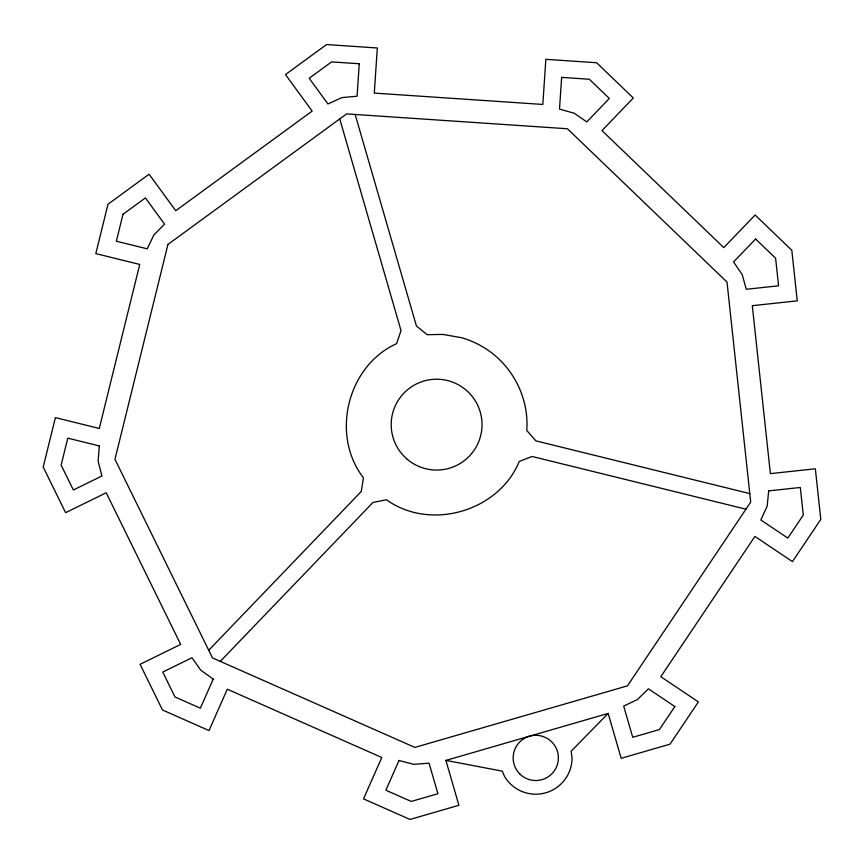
<?xml version="1.0" encoding="UTF-8"?>
<svg xmlns="http://www.w3.org/2000/svg" width="864" height="864" viewBox="0 0 864 864"><rect width="100%" height="100%" fill="white"/><g stroke="black" fill="none" stroke-linecap="round" stroke-linejoin="round"><path stroke-width="1.3" d="M208.732 650.268L361.303 491.422L363.431 477.781C330.372 435.067 347.339 365.915 396.576 343.667L401.036 330.61L339.746 118.94M220.298 661.381L372.967 502.47L386.51 499.792C430.402 531.317 498.766 511.434 519.232 461.452L532.105 456.473L745.956 509.177M608.159 713.416L571.169 751.205L572.054 757.922A36.299 36.299 0 0 1 504.328 776.066L502.286 771.142L445.91 760.406L458.903 805.291L410.033 819.439L363.506 798.865L381.791 757.501L227.297 689.202L209.012 730.566L162.486 709.992L140.065 664.319L180.662 644.393L106.218 492.761L65.621 512.687L43.2 467.024L55.382 417.625L99.284 428.458L139.73 264.449L95.818 253.616L108 204.228L149.083 174.215L175.759 210.73L312.152 111.089L285.476 74.574L326.56 44.561L377.32 47.974L374.285 93.096L542.819 104.447L545.854 59.324L596.614 62.737L633.301 97.988L601.981 130.594L723.794 247.622L755.125 215.017L791.813 250.258L797.256 300.845L752.296 305.683L770.386 473.634L815.346 468.785L820.8 519.372L792.461 561.622L754.909 536.425L660.809 676.717L698.371 701.903L670.032 744.152L621.162 758.311L608.159 713.416L445.91 760.406M749.801 493.603L535.831 440.845L526.759 430.456C529.222 398.963 513.432 367.157 487.21 349.672A90.439 90.439 0 0 0 461.57 337.705L442.94 334.422L427.183 334.692L416.437 326.03L355.158 114.469M359.262 63.763L357.08 96.196L341.917 97.61L327.942 103.939L309.172 78.257L331.582 61.895L359.262 63.763M561.643 77.382L559.505 109.112L574.29 113.249L586.807 121.91L609.325 98.464L589.324 79.25L561.643 77.382M99.349 445.932L98.107 461.106L101.92 475.978L73.364 489.996L61.139 465.091L67.781 438.156L99.349 445.932M768.69 490.871L767.178 506.153L760.828 519.977L787.828 538.088L803.282 515.052L800.302 487.469L768.69 490.871M122.99 214.283L116.348 241.218L147.226 248.832L153.868 234.986L164.57 224.165L145.39 197.91L122.99 214.283M167.951 244.436L114.966 459.292L212.49 657.936L414.882 747.414L627.448 685.865L750.708 502.092L727.013 282.074L567.432 128.758L346.637 113.897L167.951 244.436M213.224 679.104L200.362 708.199L174.992 696.978L162.756 672.073L191.948 657.742L200.75 670.162L213.224 679.104M399.017 760.482L385.873 790.214L411.253 801.436L437.897 793.714L429.052 763.171L413.748 764.338L399.017 760.482M674.838 706.547L659.383 729.583L632.729 737.305L623.689 706.072L637.448 699.559L648.421 688.824L674.838 706.547M755.6 238.993L733.568 261.922L742.23 274.601L746.258 289.278L778.583 285.8L775.613 258.206L755.6 238.993M519.772 773.906A22.615 22.615 0 0 0 557.604 763.776A22.615 22.615 0 0 0 529.913 736.074A22.615 22.615 0 0 0 519.772 773.906M406.555 458.687A45.414 45.414 0 0 0 481.129 433.642A45.414 45.414 0 0 0 422.161 381.586A45.414 45.414 0 0 0 406.555 458.687"/></g></svg>
